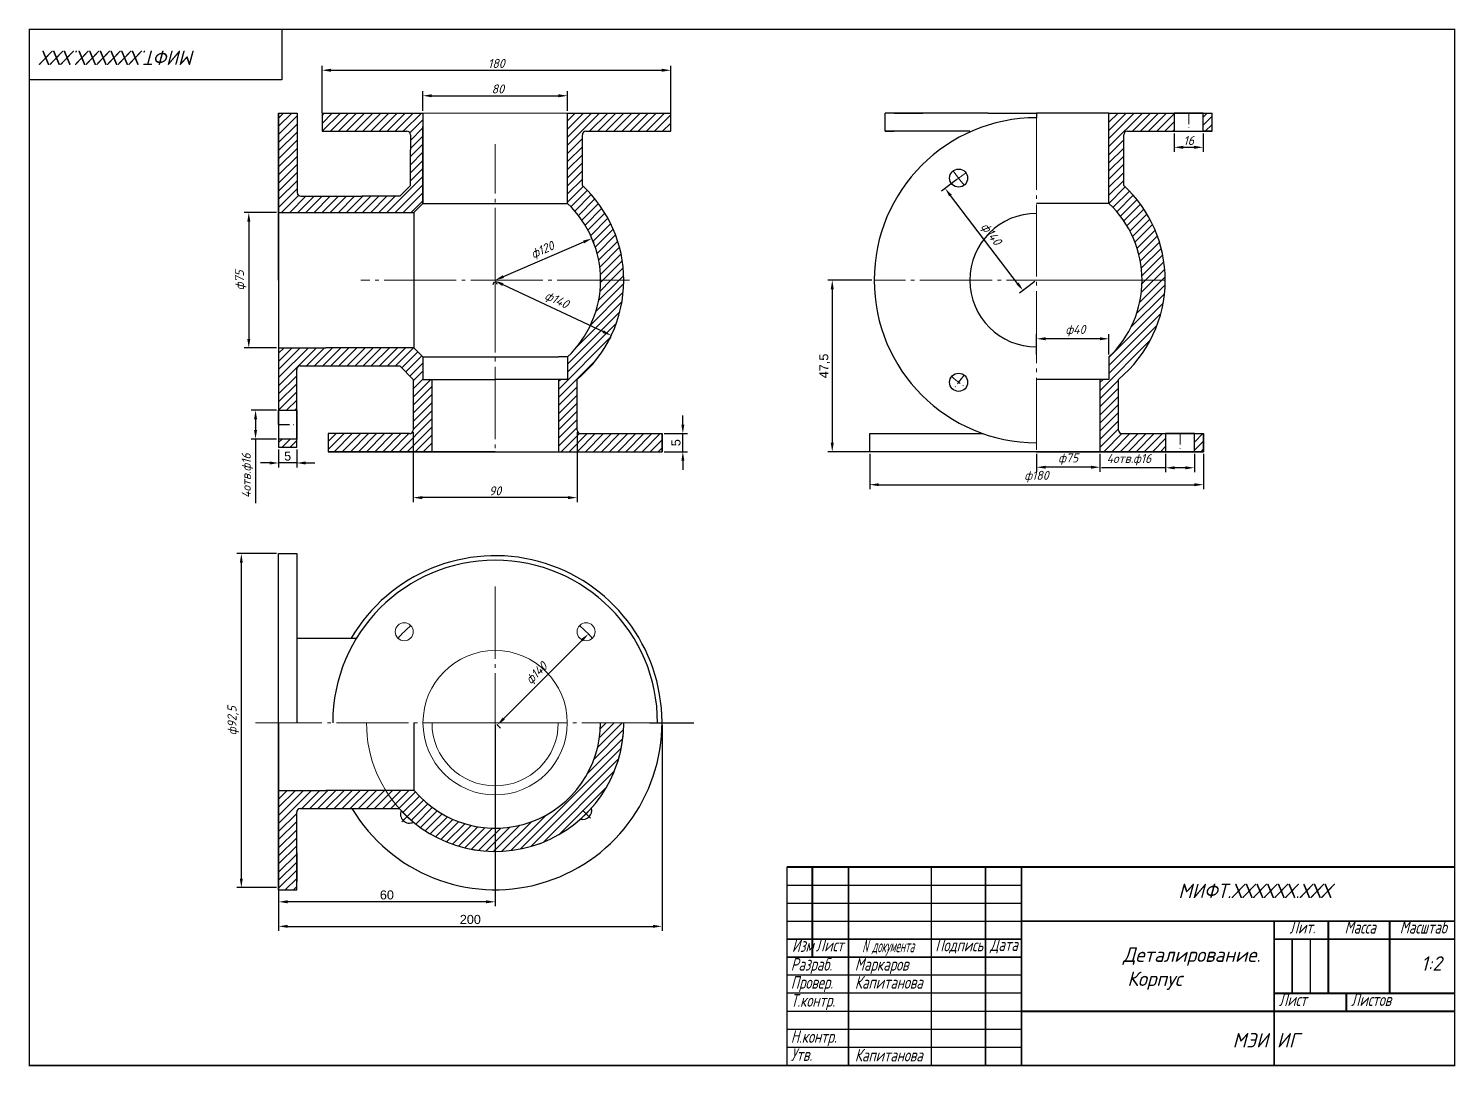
# Model space of a CAD drawing. Header units: millimetres. Extents: x 0 to 5546, y 0 to 4029.
# Drawn here: x 2860.5 to 3255.9, y 3682.2 to 3969.7 of the extents above; entities that cross this region are included whole.
import ezdxf
from ezdxf.enums import TextEntityAlignment as Align

# ---------------------------------------------------------------- set-up
doc = ezdxf.new("R2010")
doc.units = ezdxf.units.MM
doc.linetypes.add('482 Границы районов', pattern=[5, 3, -1, 0, -1])
doc.linetypes.add('DASHDOT_axis', pattern=[24, 20, -1.5, 1, -1.5])
doc.layers.add('FORMAT', color=7, linetype='Continuous')
doc.layers.add('штриховка', color=7, linetype='Continuous')
doc.styles.add('GOST-2.304_Type-B_italic', font='GOST Common Italic.ttf')
doc.styles.add('simplex', font='simplex.shx', dxfattribs={"width": 0.7, "oblique": 15})
doc.styles.get("Standard").update_dxf_attribs({"font": 'arial.ttf'})
doc.dimstyles.new('ISO-25', dxfattribs={"dimtxt": 2.5, "dimasz": 2.5, "dimexe": 1.25, "dimexo": 0.625, "dimtad": 1, "dimtxsty": 'Standard', "dimcen": 2.5, "dimadec": 0, "dimazin": 0, "dimtfac": 1, "dimtmove": 0, "dimatfit": 3, "dimfxl": 1, "dimarcsym": 0})
pattern_1 = [(45, (1936.5493, 1941.3228), (-1.122532, 1.122532), [])]

# ---------------------------------------------------------------- blocks, each defined once
blk = doc.blocks.new('*D3')
at = {"color": 0, "linetype": 'ByBlock', "lineweight": -2, "transparency": 16777216}
for p, q in [((2929.78, 3853.1), (2929.78, 3848.1)), ((2934.78, 3853.1), (2934.78, 3848.1)), ((2927.28, 3849.35), (2924.78, 3849.35)), ((2934.78, 3849.35), (2929.78, 3849.35)), ((2937.28, 3849.35), (2939.78, 3849.35))]:
    blk.add_line(p, q, dxfattribs=at)
at = {"color": 0, "linetype": 'ByBlock', "lineweight": 30, "transparency": 16777216}
for points in [[(2927.28, 3849.77), (2927.28, 3848.93), (2929.78, 3849.35)], [(2937.28, 3849.77), (2937.28, 3848.93), (2934.78, 3849.35)]]:
    blk.add_solid(points, dxfattribs=at)
at = {"layer": 'Defpoints', "color": 0, "linetype": 'ByBlock', "lineweight": 30}
for p in [(2929.78, 3853.72), (2934.78, 3853.72), (2929.78, 3849.35)]:
    blk.add_point(p, dxfattribs=at)
at = {"color": 0, "linetype": 'ByBlock', "lineweight": 0, "transparency": 16777216, "insert": (2932.28, 3851.24), "char_height": 2.5, "attachment_point": 5}
blk.add_mtext('5', dxfattribs=at)
blk = doc.blocks.new('*D4')
at = {"color": 0, "linetype": 'ByBlock', "lineweight": -2, "transparency": 16777216}
for p, q in [((2929.16, 3863.97), (2922.14, 3863.97)), ((2923.39, 3861.47), (2923.39, 3858.47)), ((2929.16, 3855.97), (2922.14, 3855.97)), ((2923.39, 3855.97), (2923.39, 3838.19))]:
    blk.add_line(p, q, dxfattribs=at)
at = {"color": 0, "linetype": 'ByBlock', "lineweight": 30, "transparency": 16777216}
for points in [[(2922.97, 3861.47), (2923.8, 3861.47), (2923.39, 3863.97)], [(2922.97, 3858.47), (2923.8, 3858.47), (2923.39, 3855.97)]]:
    blk.add_solid(points, dxfattribs=at)
at = {"layer": 'Defpoints', "color": 0, "linetype": 'ByBlock', "lineweight": 30}
for p in [(2929.78, 3863.97), (2923.39, 3855.97), (2929.78, 3855.97)]:
    blk.add_point(p, dxfattribs=at)
at = {"color": 0, "linetype": 'ByBlock', "lineweight": 0, "transparency": 16777216, "insert": (2921.14, 3845.83), "char_height": 2.5, "width": 13.3791, "attachment_point": 5, "rotation": 90, "style": 'GOST-2.304_Type-B_italic'}
blk.add_mtext('4отв.ф16  ', dxfattribs=at)
blk = doc.blocks.new('*D5')
at = {"color": 0, "linetype": 'ByBlock', "lineweight": -2, "transparency": 16777216}
for p, q in [((2929.16, 3918.72), (2920.26, 3918.72)), ((2921.51, 3916.22), (2921.51, 3883.72)), ((2929.16, 3881.22), (2920.26, 3881.22))]:
    blk.add_line(p, q, dxfattribs=at)
at = {"color": 0, "linetype": 'ByBlock', "lineweight": 30, "transparency": 16777216}
for points in [[(2921.09, 3916.22), (2921.93, 3916.22), (2921.51, 3918.72)], [(2921.09, 3883.72), (2921.93, 3883.72), (2921.51, 3881.22)]]:
    blk.add_solid(points, dxfattribs=at)
at = {"layer": 'Defpoints', "color": 0, "linetype": 'ByBlock', "lineweight": 30}
for p in [(2929.78, 3918.72), (2921.51, 3881.22), (2929.78, 3881.22)]:
    blk.add_point(p, dxfattribs=at)
at = {"color": 0, "linetype": 'ByBlock', "lineweight": 0, "transparency": 16777216, "insert": (2919.26, 3899.97), "char_height": 2.5, "attachment_point": 5, "rotation": 90, "style": 'GOST-2.304_Type-B_italic'}
blk.add_mtext('ф75', dxfattribs=at)
blk = doc.blocks.new('*D6')
at = {"color": 0, "linetype": 'ByBlock', "lineweight": -2, "transparency": 16777216}
for p, q in [((3041.8, 3859.97), (3041.8, 3862.47)), ((3036.66, 3857.47), (3043.05, 3857.47)), ((3041.8, 3852.47), (3041.8, 3857.47)), ((3036.66, 3852.47), (3043.05, 3852.47)), ((3041.8, 3849.97), (3041.8, 3847.47))]:
    blk.add_line(p, q, dxfattribs=at)
at = {"color": 0, "linetype": 'ByBlock', "lineweight": 30, "transparency": 16777216}
for points in [[(3041.39, 3859.97), (3042.22, 3859.97), (3041.8, 3857.47)], [(3041.39, 3849.97), (3042.22, 3849.97), (3041.8, 3852.47)]]:
    blk.add_solid(points, dxfattribs=at)
at = {"layer": 'Defpoints', "color": 0, "linetype": 'ByBlock', "lineweight": 30}
for p in [(3036.03, 3857.47), (3041.8, 3857.47), (3036.03, 3852.47)]:
    blk.add_point(p, dxfattribs=at)
at = {"color": 0, "linetype": 'ByBlock', "lineweight": 0, "transparency": 16777216, "insert": (3039.91, 3854.97), "char_height": 2.5, "attachment_point": 5, "rotation": 90}
blk.add_mtext('5', dxfattribs=at)
blk = doc.blocks.new('*D7')
at = {"color": 0, "linetype": 'ByBlock', "lineweight": -2, "transparency": 16777216}
for p, q in [((3093.58, 3851.85), (3093.58, 3842.09)), ((3186.08, 3851.85), (3186.08, 3842.09)), ((3096.08, 3843.34), (3183.58, 3843.34))]:
    blk.add_line(p, q, dxfattribs=at)
at = {"color": 0, "linetype": 'ByBlock', "lineweight": 30, "transparency": 16777216}
for points in [[(3096.08, 3843.75), (3096.08, 3842.92), (3093.58, 3843.34)], [(3183.58, 3843.75), (3183.58, 3842.92), (3186.08, 3843.34)]]:
    blk.add_solid(points, dxfattribs=at)
at = {"layer": 'Defpoints', "color": 0, "linetype": 'ByBlock', "lineweight": 30}
for p in [(3093.58, 3852.47), (3186.08, 3852.47), (3186.08, 3843.34)]:
    blk.add_point(p, dxfattribs=at)
at = {"color": 0, "linetype": 'ByBlock', "lineweight": 0, "transparency": 16777216, "insert": (3139.83, 3845.59), "char_height": 2.5, "attachment_point": 5, "style": 'GOST-2.304_Type-B_italic'}
blk.add_mtext('ф180', dxfattribs=at)
blk = doc.blocks.new('*D8')
at = {"color": 0, "linetype": 'ByBlock', "lineweight": -2, "transparency": 16777216}
for p, q in [((3139.83, 3851.85), (3139.83, 3846.92)), ((3157.39, 3851.85), (3157.39, 3846.92)), ((3154.89, 3848.17), (3142.33, 3848.17))]:
    blk.add_line(p, q, dxfattribs=at)
at = {"color": 0, "linetype": 'ByBlock', "lineweight": 30, "transparency": 16777216}
for points in [[(3142.33, 3848.59), (3142.33, 3847.76), (3139.83, 3848.17)], [(3154.89, 3848.59), (3154.89, 3847.76), (3157.39, 3848.17)]]:
    blk.add_solid(points, dxfattribs=at)
at = {"layer": 'Defpoints', "color": 0, "linetype": 'ByBlock', "lineweight": 30}
for p in [(3139.83, 3852.47), (3157.39, 3852.47), (3139.83, 3848.17)]:
    blk.add_point(p, dxfattribs=at)
at = {"color": 0, "linetype": 'ByBlock', "lineweight": 0, "transparency": 16777216, "insert": (3148.61, 3850.42), "char_height": 2.5, "attachment_point": 5, "style": 'GOST-2.304_Type-B_italic'}
blk.add_mtext('ф75', dxfattribs=at)
blk = doc.blocks.new('*D9')
at = {"color": 0, "linetype": 'ByBlock', "lineweight": -2, "transparency": 16777216}
for p, q in [((3175.58, 3851.85), (3175.58, 3846.77)), ((3183.58, 3851.85), (3183.58, 3846.77)), ((3175.58, 3848.02), (3157.8, 3848.02)), ((3181.08, 3848.02), (3178.08, 3848.02))]:
    blk.add_line(p, q, dxfattribs=at)
at = {"color": 0, "linetype": 'ByBlock', "lineweight": 30, "transparency": 16777216}
for points in [[(3178.08, 3848.43), (3178.08, 3847.6), (3175.58, 3848.02)], [(3181.08, 3848.43), (3181.08, 3847.6), (3183.58, 3848.02)]]:
    blk.add_solid(points, dxfattribs=at)
at = {"layer": 'Defpoints', "color": 0, "linetype": 'ByBlock', "lineweight": 30}
for p in [(3175.58, 3852.47), (3183.58, 3852.47), (3175.58, 3848.02)]:
    blk.add_point(p, dxfattribs=at)
at = {"color": 0, "linetype": 'ByBlock', "lineweight": 0, "transparency": 16777216, "insert": (3165.44, 3850.27), "char_height": 2.5, "attachment_point": 5, "style": 'GOST-2.304_Type-B_italic'}
blk.add_mtext('4отв.ф16   ', dxfattribs=at)
blk = doc.blocks.new('*D10')
at = {"color": 0, "linetype": 'ByBlock', "lineweight": -2, "transparency": 16777216}
for p, q in [((3094.21, 3899.97), (3081.96, 3899.97)), ((3083.21, 3897.47), (3083.21, 3854.97)), ((3094.21, 3852.47), (3081.96, 3852.47))]:
    blk.add_line(p, q, dxfattribs=at)
at = {"color": 0, "linetype": 'ByBlock', "lineweight": 30, "transparency": 16777216}
for points in [[(3082.79, 3897.47), (3083.63, 3897.47), (3083.21, 3899.97)], [(3082.79, 3854.97), (3083.63, 3854.97), (3083.21, 3852.47)]]:
    blk.add_solid(points, dxfattribs=at)
at = {"layer": 'Defpoints', "color": 0, "linetype": 'ByBlock', "lineweight": 30}
for p in [(3094.83, 3899.97), (3083.21, 3852.47), (3094.83, 3852.47)]:
    blk.add_point(p, dxfattribs=at)
at = {"color": 0, "linetype": 'ByBlock', "lineweight": 0, "transparency": 16777216, "insert": (3081.09, 3876.22), "char_height": 2.5, "attachment_point": 5, "rotation": 90}
blk.add_mtext('47,5', dxfattribs=at)
blk = doc.blocks.new('*D11')
at = {"color": 0, "linetype": 'ByBlock', "lineweight": -2, "transparency": 16777216}
for p, q in [((2929.16, 3824.24), (2918.19, 3824.24)), ((2919.44, 3821.74), (2919.44, 3734.24)), ((2929.16, 3731.74), (2918.19, 3731.74))]:
    blk.add_line(p, q, dxfattribs=at)
at = {"color": 0, "linetype": 'ByBlock', "lineweight": 30, "transparency": 16777216}
for points in [[(2919.02, 3821.74), (2919.85, 3821.74), (2919.44, 3824.24)], [(2919.02, 3734.24), (2919.85, 3734.24), (2919.44, 3731.74)]]:
    blk.add_solid(points, dxfattribs=at)
at = {"layer": 'Defpoints', "color": 0, "linetype": 'ByBlock', "lineweight": 30}
for p in [(2929.78, 3824.24), (2919.44, 3731.74), (2929.78, 3731.74)]:
    blk.add_point(p, dxfattribs=at)
at = {"color": 0, "linetype": 'ByBlock', "lineweight": 0, "transparency": 16777216, "insert": (2917.19, 3777.99), "char_height": 2.5, "attachment_point": 5, "rotation": 90, "style": 'GOST-2.304_Type-B_italic'}
blk.add_mtext('ф92,5', dxfattribs=at)
blk = doc.blocks.new('*D12')
at = {"color": 0, "linetype": 'ByBlock', "lineweight": -2, "transparency": 16777216}
for p, q in [((2929.78, 3776.78), (2929.78, 3719.77)), ((3036.03, 3776.78), (3036.03, 3719.77)), ((2932.28, 3721.02), (3033.53, 3721.02))]:
    blk.add_line(p, q, dxfattribs=at)
at = {"color": 0, "linetype": 'ByBlock', "lineweight": 30, "transparency": 16777216}
for points in [[(2932.28, 3721.44), (2932.28, 3720.61), (2929.78, 3721.02)], [(3033.53, 3721.44), (3033.53, 3720.61), (3036.03, 3721.02)]]:
    blk.add_solid(points, dxfattribs=at)
at = {"layer": 'Defpoints', "color": 0, "linetype": 'ByBlock', "lineweight": 30}
for p in [(2929.78, 3777.41), (3036.03, 3777.41), (3036.03, 3721.02)]:
    blk.add_point(p, dxfattribs=at)
at = {"color": 0, "linetype": 'ByBlock', "lineweight": 0, "transparency": 16777216, "insert": (2982.91, 3722.92), "char_height": 2.5, "attachment_point": 5}
blk.add_mtext('200', dxfattribs=at)
blk = doc.blocks.new('*D13')
at = {"color": 0, "linetype": 'ByBlock', "lineweight": -2, "transparency": 16777216}
for p, q in [((2929.78, 3776.78), (2929.78, 3726.56)), ((2989.78, 3776.78), (2989.78, 3726.56)), ((2987.28, 3727.81), (2932.28, 3727.81))]:
    blk.add_line(p, q, dxfattribs=at)
at = {"color": 0, "linetype": 'ByBlock', "lineweight": 30, "transparency": 16777216}
for points in [[(2932.28, 3728.23), (2932.28, 3727.39), (2929.78, 3727.81)], [(2987.28, 3728.23), (2987.28, 3727.39), (2989.78, 3727.81)]]:
    blk.add_solid(points, dxfattribs=at)
at = {"layer": 'Defpoints', "color": 0, "linetype": 'ByBlock', "lineweight": 30}
for p in [(2929.78, 3777.41), (2989.78, 3777.41), (2929.78, 3727.81)]:
    blk.add_point(p, dxfattribs=at)
at = {"color": 0, "linetype": 'ByBlock', "lineweight": 0, "transparency": 16777216, "insert": (2959.78, 3729.71), "char_height": 2.5, "attachment_point": 5}
blk.add_mtext('60', dxfattribs=at)
blk = doc.blocks.new('*D20')
at = {"color": 0, "linetype": 'ByBlock', "lineweight": -2, "transparency": 16777216}
for p, q in [((2969.73, 3946.85), (2969.73, 3952.3)), ((2972.23, 3951.05), (3007.34, 3951.05)), ((3009.84, 3946.85), (3009.84, 3952.3))]:
    blk.add_line(p, q, dxfattribs=at)
at = {"color": 0, "linetype": 'ByBlock', "lineweight": 30, "transparency": 16777216}
for points in [[(2972.23, 3951.47), (2972.23, 3950.64), (2969.73, 3951.05)], [(3007.34, 3951.47), (3007.34, 3950.64), (3009.84, 3951.05)]]:
    blk.add_solid(points, dxfattribs=at)
at = {"layer": 'Defpoints', "color": 0, "linetype": 'ByBlock', "lineweight": 30}
for p in [(3009.84, 3951.05), (2969.73, 3946.22), (3009.84, 3946.22)]:
    blk.add_point(p, dxfattribs=at)
at = {"color": 0, "linetype": 'ByBlock', "lineweight": 0, "transparency": 16777216, "insert": (2989.78, 3952.93), "char_height": 2.5, "width": 7.3163, "attachment_point": 5, "style": 'GOST-2.304_Type-B_italic'}
blk.add_mtext(' 80', dxfattribs=at)
blk = doc.blocks.new('*D21')
at = {"color": 0, "linetype": 'ByBlock', "lineweight": -2, "transparency": 16777216}
for p, q in [((2941.8, 3946.3), (2941.8, 3959.37)), ((3038.45, 3946.3), (3038.45, 3959.37)), ((2944.3, 3958.12), (3035.95, 3958.12))]:
    blk.add_line(p, q, dxfattribs=at)
at = {"color": 0, "linetype": 'ByBlock', "lineweight": 30, "transparency": 16777216}
for points in [[(2944.3, 3958.54), (2944.3, 3957.7), (2941.8, 3958.12)], [(3035.95, 3958.54), (3035.95, 3957.7), (3038.45, 3958.12)]]:
    blk.add_solid(points, dxfattribs=at)
at = {"layer": 'Defpoints', "color": 0, "linetype": 'ByBlock', "lineweight": 30}
for p in [(3038.45, 3958.12), (2941.8, 3945.67), (3038.45, 3945.67)]:
    blk.add_point(p, dxfattribs=at)
at = {"color": 0, "linetype": 'ByBlock', "lineweight": 0, "transparency": 16777216, "insert": (2990.12, 3960), "char_height": 2.5, "attachment_point": 5, "style": 'GOST-2.304_Type-B_italic'}
blk.add_mtext('180', dxfattribs=at)
blk = doc.blocks.new('*D22')
at = {"color": 0, "linetype": 'ByBlock', "lineweight": -2, "transparency": 16777216}
for p, q in [((2992.08, 3900.96), (3014.32, 3910.56)), ((3016.86, 3910.97), (3017.11, 3910.4)), ((2990.03, 3899.4), (2990.28, 3898.83))]:
    blk.add_line(p, q, dxfattribs=at)
at = {"color": 0, "linetype": 'ByBlock', "lineweight": 30, "transparency": 16777216}
for points in [[(3014.15, 3910.94), (3014.48, 3910.17), (3016.62, 3911.55)], [(2991.91, 3901.35), (2992.24, 3900.58), (2989.78, 3899.97)]]:
    blk.add_solid(points, dxfattribs=at)
at = {"layer": 'Defpoints', "color": 0, "linetype": 'ByBlock', "lineweight": 30}
for p in [(3016.62, 3911.55), (3016.62, 3911.55), (2989.78, 3899.97)]:
    blk.add_point(p, dxfattribs=at)
at = {"color": 0, "linetype": 'ByBlock', "lineweight": 0, "transparency": 16777216, "insert": (3002.31, 3907.83), "char_height": 2.5, "attachment_point": 5, "rotation": 23.3281, "style": 'GOST-2.304_Type-B_italic'}
blk.add_mtext(' ф120', dxfattribs=at)
blk = doc.blocks.new('*D23')
at = {"color": 0, "linetype": 'ByBlock', "lineweight": -2, "transparency": 16777216}
for p, q in [((2989.44, 3899.41), (2989.11, 3898.7)), ((2991.9, 3898.77), (3019.71, 3885.72)), ((3021.78, 3884.23), (3021.44, 3883.52))]:
    blk.add_line(p, q, dxfattribs=at)
at = {"color": 0, "linetype": 'ByBlock', "lineweight": 30, "transparency": 16777216}
for points in [[(2992.08, 3899.15), (2991.73, 3898.39), (2989.64, 3899.83)], [(3019.89, 3886.09), (3019.54, 3885.34), (3021.98, 3884.65)]]:
    blk.add_solid(points, dxfattribs=at)
at = {"layer": 'Defpoints', "color": 0, "linetype": 'ByBlock', "lineweight": 30}
for p in [(2989.71, 3899.97), (3021.98, 3884.65), (3022.04, 3884.79)]:
    blk.add_point(p, dxfattribs=at)
at = {"color": 0, "linetype": 'ByBlock', "lineweight": 0, "transparency": 16777216, "insert": (3006.76, 3894.28), "char_height": 2.5, "attachment_point": 5, "rotation": 334.8524, "style": 'GOST-2.304_Type-B_italic'}
blk.add_mtext('ф140', dxfattribs=at)
blk = doc.blocks.new('*D24')
at = {"color": 0, "linetype": 'ByBlock', "lineweight": -2, "transparency": 16777216}
for p, q in [((2967.06, 3857.85), (2967.06, 3838.51)), ((3012.51, 3857.85), (3012.51, 3838.51)), ((3010.01, 3839.76), (2969.56, 3839.76))]:
    blk.add_line(p, q, dxfattribs=at)
at = {"color": 0, "linetype": 'ByBlock', "lineweight": 30, "transparency": 16777216}
for points in [[(2969.56, 3840.17), (2969.56, 3839.34), (2967.06, 3839.76)], [(3010.01, 3840.17), (3010.01, 3839.34), (3012.51, 3839.76)]]:
    blk.add_solid(points, dxfattribs=at)
at = {"layer": 'Defpoints', "color": 0, "linetype": 'ByBlock', "lineweight": 30}
for p in [(2967.06, 3858.47), (3012.51, 3858.47), (2967.06, 3839.76)]:
    blk.add_point(p, dxfattribs=at)
at = {"color": 0, "linetype": 'ByBlock', "lineweight": 0, "transparency": 16777216, "insert": (2989.78, 3841.63), "char_height": 2.5, "width": 3.4744, "attachment_point": 5, "style": 'GOST-2.304_Type-B_italic'}
blk.add_mtext('90', dxfattribs=at)
blk = doc.blocks.new('*D25')
at = {"color": 0, "linetype": 'ByBlock', "lineweight": -2, "transparency": 16777216}
for p, q in [((3117.73, 3927.88), (3113.48, 3924.63)), ((3134.56, 3899.09), (3115.99, 3923.4)), ((3139.33, 3899.6), (3135.08, 3896.35))]:
    blk.add_line(p, q, dxfattribs=at)
at = {"color": 0, "linetype": 'ByBlock', "lineweight": 30, "transparency": 16777216}
for points in [[(3116.32, 3923.66), (3115.66, 3923.15), (3114.48, 3925.39)], [(3134.89, 3899.35), (3134.23, 3898.84), (3136.08, 3897.11)]]:
    blk.add_solid(points, dxfattribs=at)
at = {"layer": 'Defpoints', "color": 0, "linetype": 'ByBlock', "lineweight": 30}
for p in [(3118.23, 3928.26), (3114.48, 3925.39), (3139.83, 3899.97)]:
    blk.add_point(p, dxfattribs=at)
at = {"color": 0, "linetype": 'ByBlock', "lineweight": 0, "transparency": 16777216, "insert": (3127.06, 3912.62), "char_height": 2.5, "attachment_point": 5, "rotation": 307.3694, "style": 'GOST-2.304_Type-B_italic'}
blk.add_mtext('ф140', dxfattribs=at)
blk = doc.blocks.new('*D26')
at = {"color": 0, "linetype": 'ByBlock', "lineweight": -2, "transparency": 16777216}
for p, q in [((3139.83, 3879.35), (3139.83, 3885)), ((3157.39, 3883.75), (3142.33, 3883.75)), ((3159.89, 3879.35), (3159.89, 3885))]:
    blk.add_line(p, q, dxfattribs=at)
at = {"color": 0, "linetype": 'ByBlock', "lineweight": 30, "transparency": 16777216}
for points in [[(3142.33, 3884.17), (3142.33, 3883.33), (3139.83, 3883.75)], [(3157.39, 3884.17), (3157.39, 3883.33), (3159.89, 3883.75)]]:
    blk.add_solid(points, dxfattribs=at)
at = {"layer": 'Defpoints', "color": 0, "linetype": 'ByBlock', "lineweight": 30}
for p in [(3139.83, 3883.75), (3139.83, 3878.72), (3159.89, 3878.72)]:
    blk.add_point(p, dxfattribs=at)
at = {"color": 0, "linetype": 'ByBlock', "lineweight": 0, "transparency": 16777216, "insert": (3149.86, 3886), "char_height": 2.5, "attachment_point": 5, "style": 'GOST-2.304_Type-B_italic'}
blk.add_mtext(' ф40', dxfattribs=at)
blk = doc.blocks.new('*D27')
at = {"color": 0, "linetype": 'ByBlock', "lineweight": -2, "transparency": 16777216}
for p, q in [((3178, 3940.6), (3178, 3935.53)), ((3186, 3940.6), (3186, 3935.53)), ((3180.5, 3936.78), (3183.5, 3936.78))]:
    blk.add_line(p, q, dxfattribs=at)
at = {"color": 0, "linetype": 'ByBlock', "lineweight": 30, "transparency": 16777216}
for points in [[(3180.5, 3937.2), (3180.5, 3936.36), (3178, 3936.78)], [(3183.5, 3937.2), (3183.5, 3936.36), (3186, 3936.78)]]:
    blk.add_solid(points, dxfattribs=at)
at = {"layer": 'Defpoints', "color": 0, "linetype": 'ByBlock', "lineweight": 30}
for p in [(3178, 3941.22), (3186, 3941.22), (3186, 3936.78)]:
    blk.add_point(p, dxfattribs=at)
at = {"color": 0, "linetype": 'ByBlock', "lineweight": 0, "transparency": 16777216, "insert": (3182, 3938.66), "char_height": 2.5, "attachment_point": 5, "style": 'GOST-2.304_Type-B_italic'}
blk.add_mtext('16', dxfattribs=at)
blk = doc.blocks.new('*D28')
at = {"color": 0, "linetype": 'ByBlock', "lineweight": -2, "transparency": 16777216}
for p, q in [((3015.43, 3802.17), (3016.49, 3801.12)), ((3013.84, 3800.23), (2992.16, 3778.56)), ((2990.23, 3776.96), (2991.28, 3775.91))]:
    blk.add_line(p, q, dxfattribs=at)
at = {"color": 0, "linetype": 'ByBlock', "lineweight": 30, "transparency": 16777216}
for points in [[(3013.54, 3800.53), (3014.13, 3799.94), (3015.61, 3802)], [(2991.87, 3778.86), (2992.46, 3778.27), (2990.4, 3776.79)]]:
    blk.add_solid(points, dxfattribs=at)
at = {"layer": 'Defpoints', "color": 0, "linetype": 'ByBlock', "lineweight": 30}
for p in [(3014.99, 3802.62), (2989.78, 3777.41), (2990.4, 3776.79)]:
    blk.add_point(p, dxfattribs=at)
at = {"color": 0, "linetype": 'ByBlock', "lineweight": 0, "transparency": 16777216, "insert": (3001.41, 3790.99), "char_height": 2.5, "attachment_point": 5, "rotation": 45, "style": 'GOST-2.304_Type-B_italic'}
blk.add_mtext('ф140', dxfattribs=at)

msp = doc.modelspace()

# ---------------------------------------------------------------- hatches: boundary and pattern name
at = {"layer": 'штриховка', "linetype": '482 Границы районов'}
h = msp.add_hatch(dxfattribs=at)
h.set_pattern_fill('ANSI31', color=256, scale=0.5)
h.set_pattern_definition(pattern_1)
h.paths.add_polyline_path([(3013.948, 3926.188), (3013.948, 3940.225, -0.4142136), (3014.948, 3941.225), (3038.448, 3941.225), (3038.448, 3946.225), (3009.84, 3946.225), (3009.84, 3921.225, -0.2064359), (3019.004, 3899.975), (3025.436, 3899.975, 0.2094985)])
h.paths.add_polyline_path([(3163.995, 3926.188), (3163.995, 3940.225, -0.4142136), (3164.995, 3941.225), (3177.995, 3941.225), (3177.995, 3946.225), (3159.887, 3946.225), (3159.887, 3921.225, -0.2064359), (3169.051, 3899.975), (3175.482, 3899.975, 0.2094985)])
h.paths.add_polyline_path([(3188.495, 3946.225), (3185.995, 3946.225), (3185.995, 3941.225), (3188.495, 3941.225)])
h.paths.add_polyline_path([(3175.482, 3899.975), (3169.051, 3899.975, -0.2064359), (3159.887, 3878.725), (3159.887, 3872.504), (3157.387, 3872.504), (3157.387, 3857.475), (3157.387, 3852.475), (3175.581, 3852.475), (3175.581, 3857.475), (3163.555, 3857.475, -0.4142136), (3162.555, 3858.475), (3162.555, 3872.504, 0.2235369)])
h.paths.add_polyline_path([(3186.081, 3857.475), (3183.581, 3857.475), (3183.581, 3852.475), (3186.081, 3852.475)])
h.paths.add_polyline_path([(2934.911, 3946.225), (2929.784, 3946.225), (2929.784, 3918.725), (2961.784, 3918.725), (2963.339, 3918.725), (2967.229, 3918.725), (2969.729, 3921.225), (2969.729, 3942.585), (2969.729, 3946.225), (2941.8, 3946.225), (2941.8, 3941.225), (2965.302, 3941.225, -0.4142136), (2966.302, 3940.225), (2966.302, 3936.114), (2966.302, 3926.188), (2963.339, 3923.225), (2952.911, 3923.225), (2935.911, 3923.225, -0.4142136), (2934.911, 3924.225)])
h.paths.add_polyline_path([(2969.729, 3878.725), (2967.229, 3881.225), (2942.836, 3881.225), (2929.784, 3881.225), (2929.784, 3863.975), (2934.784, 3863.975), (2934.784, 3868.254), (2934.784, 3875.225, -0.4142136), (2935.784, 3876.225), (2963.339, 3876.225), (2967.06, 3872.504), (2967.06, 3858.475, -0.4142136), (2966.06, 3857.475), (2943.534, 3857.475), (2943.534, 3852.475), (2972.229, 3852.475), (2972.229, 3857.475), (2972.229, 3872.504), (2969.729, 3872.504)])
h.paths.add_polyline_path([(2934.784, 3855.975), (2929.784, 3855.975), (2929.784, 3854.313), (2929.784, 3853.725), (2934.784, 3853.725)], flags=17)
h = msp.add_hatch(dxfattribs=at)
h.set_pattern_fill('ANSI31', color=256, scale=0.5)
h.set_pattern_definition(pattern_1)
h.paths.add_polyline_path([(3036.034, 3857.475), (3013.508, 3857.475, -0.4142136), (3012.508, 3858.475), (3012.508, 3872.504, 0.2235369), (3025.436, 3899.975), (3019.004, 3899.975, -0.2064359), (3009.84, 3878.725), (3009.84, 3872.504), (3007.34, 3872.504), (3007.34, 3857.475), (3007.34, 3852.475), (3036.034, 3852.475)])
h = msp.add_hatch(dxfattribs=at)
h.set_pattern_fill('ANSI31', color=256, scale=0.5)
h.set_pattern_definition(pattern_1)
h.paths.add_polyline_path([(2989.784, 3748.187), (2989.784, 3741.757, 0.4142136), (3025.434, 3777.407), (3019.004, 3777.407, -0.4142136)])
at = {"layer": 'штриховка', "linetype": 'ByBlock'}
h = msp.add_hatch(dxfattribs=at)
h.set_pattern_fill('ANSI31', color=256, scale=0.5)
h.set_pattern_definition(pattern_1)
h.paths.add_polyline_path([(2967.373, 3758.657), (2967.229, 3758.657), (2942.836, 3758.657), (2929.784, 3758.657), (2929.784, 3731.745), (2929.784, 3731.157), (2934.784, 3731.157), (2934.784, 3745.686), (2934.784, 3752.657, -0.4142136), (2935.784, 3753.657), (2963.197, 3753.657, 0.2135857), (2989.784, 3741.757), (2989.784, 3748.187, -0.2220724)])

# ---------------------------------------------------------------- linework, layer by layer
at = {"linetype": 'ByBlock', "lineweight": 30}
for p, q in [((2860.671, 3969.466), (2930.671, 3969.466)), ((2930.671, 3969.466), (2930.671, 3955.466)), ((2930.671, 3955.466), (2860.671, 3955.466)), ((2934.911, 3946.225), (2934.911, 3924.225)), ((2941.8, 3946.225), (2969.729, 3946.225)), ((2941.8, 3946.225), (2941.8, 3941.225)), ((2969.729, 3946.225), (2969.729, 3926.669)), ((3009.84, 3921.225), (3009.84, 3946.225)), ((3009.84, 3946.225), (3038.448, 3946.225)), ((3038.448, 3941.225), (3038.448, 3946.225)), ((3097.85, 3941.225), (3097.85, 3946.225)), ((3126.459, 3946.225), (3097.85, 3946.225)), ((3126.459, 3946.225), (3139.831, 3946.225)), ((3139.831, 3946.225), (3139.831, 3944.975)), ((3159.887, 3921.225), (3159.887, 3946.225)), ((3159.887, 3946.225), (3188.495, 3946.225)), ((3188.495, 3941.225), (3188.495, 3946.225)), ((2941.8, 3941.225), (2965.302, 3941.225)), ((2966.302, 3940.225), (2966.302, 3936.114)), ((2969.729, 3921.225), (2969.729, 3942.585)), ((3013.948, 3926.188), (3013.948, 3940.225)), ((3014.948, 3941.225), (3038.448, 3941.225)), ((3121.35, 3941.225), (3097.85, 3941.225)), ((3121.35, 3941.225), (3121.35, 3941.005)), ((3163.995, 3926.188), (3163.995, 3940.225)), ((3164.995, 3941.225), (3188.495, 3941.225)), ((2966.302, 3926.188), (2966.302, 3936.114)), ((2935.911, 3923.225), (2952.911, 3923.225)), ((2963.339, 3923.225), (2952.911, 3923.225)), ((2963.339, 3923.225), (2966.302, 3926.188)), ((2969.729, 3926.669), (2969.729, 3921.225)), ((2967.229, 3918.725), (2969.729, 3921.225)), ((2969.729, 3921.225), (3009.84, 3921.225)), ((3159.887, 3921.225), (3139.831, 3921.225)), ((2929.784, 3918.725), (2961.784, 3918.725)), ((2961.784, 3918.725), (2963.339, 3918.725)), ((2963.339, 3918.725), (2967.229, 3918.725)), ((2967.229, 3918.725), (2967.229, 3881.225)), ((2967.229, 3881.225), (2942.836, 3881.225)), ((2967.229, 3881.225), (2969.729, 3878.725)), ((2935.784, 3876.225), (2963.339, 3876.225)), ((2963.339, 3876.225), (2967.06, 3872.504)), ((2969.729, 3878.725), (2969.729, 3872.504)), ((2969.729, 3878.725), (2989.784, 3878.725)), ((2989.784, 3878.725), (3007.34, 3878.725)), ((3009.84, 3878.725), (3007.34, 3878.725)), ((3009.84, 3878.725), (3009.84, 3872.504)), ((3159.887, 3878.725), (3159.887, 3872.504)), ((2934.784, 3868.254), (2934.784, 3875.225)), ((2967.06, 3872.504), (2967.06, 3858.475)), ((2969.729, 3872.504), (2972.229, 3872.504)), ((2972.229, 3872.504), (2972.229, 3857.475)), ((2972.229, 3872.504), (2989.784, 3872.504)), ((3007.34, 3872.504), (2989.784, 3872.504)), ((3009.84, 3872.504), (3007.34, 3872.504)), ((3007.34, 3872.504), (3007.34, 3857.475)), ((3012.508, 3858.475), (3012.508, 3872.504)), ((3159.887, 3872.504), (3157.387, 3872.504)), ((3157.387, 3872.504), (3157.387, 3857.475)), ((3162.555, 3858.475), (3162.555, 3872.504)), ((2972.229, 3857.475), (2972.229, 3852.475)), ((3007.284, 3856.975), (3007.34, 3856.975)), ((3007.34, 3857.475), (3007.34, 3852.475)), ((3007.34, 3857.475), (3007.34, 3852.475)), ((3093.581, 3852.475), (3093.581, 3857.475)), ((3093.581, 3857.475), (3116.382, 3857.475)), ((3116.382, 3857.475), (3125.041, 3857.475)), ((3157.331, 3856.975), (3157.387, 3856.975)), ((3157.387, 3857.475), (3157.387, 3852.475)), ((3157.387, 3857.475), (3157.387, 3852.475)), ((3179.581, 3857.475), (3175.581, 3857.475)), ((3175.581, 3857.475), (3175.581, 3852.475)), ((3183.581, 3857.475), (3179.581, 3857.475)), ((3183.581, 3852.475), (3183.581, 3857.475)), ((2989.784, 3852.475), (3007.284, 3852.475)), ((3186.081, 3852.475), (3093.581, 3852.475)), ((3139.831, 3852.475), (3186.081, 3852.475)), ((3186.081, 3852.475), (3183.581, 3852.475)), ((2929.784, 3731.745), (2929.784, 3824.245)), ((2929.784, 3824.245), (2934.784, 3824.245)), ((2934.784, 3824.245), (2934.784, 3777.407)), ((2934.784, 3800.826), (2951.358, 3800.826)), ((2967.373, 3758.657), (2967.373, 3777.407)), ((2967.229, 3758.657), (2942.836, 3758.657)), ((2967.229, 3758.657), (2967.373, 3758.657)), ((2935.784, 3753.657), (2963.197, 3753.657)), ((2934.784, 3745.686), (2934.784, 3752.657))]:
    msp.add_line(p, q, dxfattribs=at)
at = {"lineweight": 30}
for p, q in [((2929.784, 3899.975), (2929.784, 3946.225)), ((2929.784, 3946.225), (2934.911, 3946.225)), ((2929.784, 3946.225), (2929.784, 3853.725)), ((2934.911, 3946.225), (2934.911, 3938.356)), ((2929.784, 3899.975), (2929.784, 3918.725)), ((2929.784, 3899.975), (2929.784, 3918.725)), ((2929.784, 3918.725), (2943.685, 3918.725)), ((2929.784, 3918.725), (2929.784, 3881.225)), ((2929.784, 3899.975), (2929.784, 3881.225)), ((2929.784, 3899.975), (2929.784, 3859.975)), ((2929.784, 3881.225), (2942.836, 3881.225)), ((2934.784, 3853.725), (2934.784, 3868.254)), ((2929.784, 3859.975), (2929.784, 3863.975)), ((2929.784, 3863.975), (2934.784, 3863.975)), ((2934.784, 3863.975), (2934.784, 3855.975)), ((2929.784, 3862.313), (2929.784, 3854.313)), ((2934.784, 3858.313), (2934.784, 3862.313)), ((2934.784, 3860.99), (2934.784, 3860.99)), ((2934.784, 3860.99), (2934.784, 3858.313)), ((2934.784, 3855.975), (2929.784, 3855.975)), ((2966.06, 3857.475), (2943.534, 3857.475)), ((2943.534, 3857.475), (2943.534, 3852.475)), ((3013.508, 3857.475), (3036.034, 3857.475)), ((3036.034, 3852.475), (3036.034, 3857.475)), ((3036.034, 3857.475), (3036.034, 3852.475)), ((3163.555, 3857.475), (3186.081, 3857.475)), ((3186.081, 3852.475), (3186.081, 3857.475)), ((3186.081, 3857.475), (3186.081, 3852.475)), ((2929.784, 3853.725), (2934.784, 3853.725)), ((2989.784, 3852.475), (2943.534, 3852.475)), ((2943.534, 3852.475), (3036.034, 3852.475)), ((2989.784, 3852.475), (3036.034, 3852.475)), ((2929.784, 3777.407), (2929.784, 3758.657)), ((2929.784, 3777.407), (2929.784, 3737.407)), ((2929.784, 3758.657), (2942.836, 3758.657)), ((2934.784, 3731.157), (2934.784, 3745.686)), ((2929.784, 3737.407), (2929.784, 3741.407)), ((2934.784, 3741.407), (2934.784, 3733.407)), ((2929.784, 3739.745), (2929.784, 3731.745)), ((2934.784, 3735.745), (2934.784, 3739.745)), ((2934.784, 3738.421), (2934.784, 3738.421)), ((2934.784, 3738.421), (2934.784, 3735.745)), ((2929.784, 3731.157), (2934.784, 3731.157))]:
    msp.add_line(p, q, dxfattribs=at)
at = {"linetype": 'ByBlock', "lineweight": 0}
msp.add_line((2969.729, 3946.225), (3009.84, 3946.225), dxfattribs=at)
at = {"linetype": 'DASHDOT_axis', "lineweight": 30}
for p, q in [((3100.35, 3946.225), (3108.35, 3946.225)), ((3185.995, 3946.225), (3177.995, 3946.225)), ((3177.995, 3946.225), (3177.995, 3941.225)), ((3185.995, 3941.225), (3185.995, 3946.225)), ((3097.85, 3941.225), (3097.85, 3941.225)), ((3097.85, 3941.225), (3100.35, 3941.225)), ((3188.495, 3941.225), (3185.995, 3941.225)), ((3188.495, 3941.225), (3188.495, 3941.225)), ((3032.515, 3777.407), (3044.837, 3777.407))]:
    msp.add_line(p, q, dxfattribs=at)
at = {"linetype": 'ByBlock', "lineweight": -2}
for p, q in [((3159.887, 3946.225), (3139.831, 3946.225)), ((3157.387, 3872.504), (3139.831, 3872.504))]:
    msp.add_line(p, q, dxfattribs=at)
at = {"linetype": 'DASHDOT_axis', "lineweight": 0}
for p, q in [((3139.831, 3944.975), (3139.831, 3852.475)), ((2989.784, 3899.975), (2989.784, 3937.626)), ((3027.014, 3899.975), (2952.554, 3899.975)), ((2989.784, 3899.975), (2989.784, 3852.475)), ((3175.482, 3899.975), (3094.831, 3899.975)), ((3139.831, 3899.975), (3175.482, 3899.975)), ((2989.784, 3815.114), (2989.784, 3739.699)), ((2989.784, 3777.407), (2923.326, 3777.407)), ((2989.784, 3777.407), (3032.515, 3777.407))]:
    msp.add_line(p, q, dxfattribs=at)
at = {"linetype": '482 Границы районов', "lineweight": 0}
for p, q in [((3181.995, 3946.225), (3181.995, 3941.225)), ((3118.23, 3928.259), (3116.713, 3930.246)), ((3118.23, 3928.259), (3119.747, 3926.272)), ((3119.747, 3873.678), (3116.713, 3869.704)), ((3118.23, 3871.691), (3119.747, 3873.678)), ((3179.581, 3857.475), (3179.581, 3852.475))]:
    msp.add_line(p, q, dxfattribs=at)
at = {"linetype": '482 Границы районов', "lineweight": 30}
for p, q in [((2929.784, 3859.975), (2934.784, 3859.975)), ((3014.053, 3753.138), (3016.457, 3750.734)), ((2966.035, 3752.111), (2963.631, 3749.707))]:
    msp.add_line(p, q, dxfattribs=at)
at = {"linetype": 'ByBlock', "lineweight": 30}
for centre in [(3118.23, 3928.259), (3118.23, 3871.691)]:
    msp.add_circle(centre, 2.5, dxfattribs=at)
at = {"linetype": 'ByBlock', "lineweight": 0}
for centre, radius in [((2964.576, 3802.615), 2.5), ((3014.993, 3802.615), 2.5), ((2989.784, 3777.407), 20)]:
    msp.add_circle(centre, radius, dxfattribs=at)
at = {"linetype": 'ByBlock', "lineweight": 30}
for centre, radius, start, end in [((3139.831, 3899.975), 45, 90, 270), ((2965.302, 3940.225), 1, 0, 90), ((3014.948, 3940.225), 1, 90, 180), ((3164.995, 3940.225), 1, 90, 180), ((2935.911, 3924.225), 1, 180, 270), ((2989.784, 3899.975), 35.651, 0, 47.32901), ((3139.831, 3899.975), 35.651, 0, 47.32901), ((2989.784, 3899.975), 29.22, 0, 46.65622), ((3139.831, 3899.975), 29.22, 0, 46.65622), ((3139.831, 3899.975), 18.5, 90, 270), ((2989.784, 3899.975), 29.22, 313.34378, 0), ((2989.784, 3899.975), 35.651, 309.59773, 0), ((3139.831, 3899.975), 29.22, 313.34378, 0), ((3139.831, 3899.975), 35.651, 309.59773, 0), ((2935.784, 3875.225), 1, 90, 180), ((2966.06, 3858.475), 1, 270, 0), ((3013.508, 3858.475), 1, 180, 270), ((3163.555, 3858.475), 1, 180, 270), ((2989.784, 3777.407), 45, 0, 180), ((2989.784, 3777.407), 46.25, 210.89815, 149.57855), ((2989.784, 3777.407), 35.65, 221.77439, 0), ((2989.784, 3777.407), 29.22, 219.91749, 0), ((2935.784, 3752.657), 1, 90, 180), ((2966.035, 3752.111), 2.5, 157.31936, 296.29319), ((3014.053, 3753.138), 2.5, 255.3624, 14.63758)]:
    msp.add_arc(centre, radius, start, end, dxfattribs=at)
at = {"linetype": '482 Границы районов', "lineweight": 0}
for start, end in [(123.34377, 131.39499), (228.60501, 236.65623)]:
    msp.add_arc((3139.831, 3899.975), 35.589, start, end, dxfattribs=at)
at = {"linetype": 'ByBlock', "lineweight": 0}
for radius, start, end in [(35.65, 130.98124, 139.01876), (35.65, 40.98124, 49.01876), (35.65, 180, 0), (17.5, 180, 0)]:
    msp.add_arc((2989.784, 3777.407), radius, start, end, dxfattribs=at)
at = {"layer": 'FORMAT'}
for p, q in [((3070.671, 3682.466), (3070.671, 3737.466)), ((3077.671, 3712.466), (3077.671, 3737.466)), ((3087.671, 3737.466), (3087.671, 3682.466)), ((3110.671, 3682.466), (3110.671, 3737.466)), ((3125.671, 3737.466), (3125.671, 3682.466)), ((3135.671, 3682.466), (3135.671, 3737.466)), ((3070.671, 3732.466), (3135.671, 3732.466)), ((3070.671, 3727.466), (3135.671, 3727.466)), ((3070.671, 3722.466), (3135.671, 3722.466)), ((3205.671, 3722.466), (3205.671, 3682.466)), ((3220.671, 3722.466), (3220.671, 3702.466)), ((3237.671, 3702.466), (3237.671, 3722.466)), ((3210.671, 3717.466), (3210.671, 3702.466)), ((3210.671, 3702.466), (3210.671, 3717.466)), ((3215.671, 3717.466), (3215.671, 3702.466)), ((3215.671, 3717.466), (3215.671, 3702.466)), ((3135.671, 3707.466), (3070.671, 3707.466)), ((3135.671, 3702.466), (3070.671, 3702.466)), ((3225.671, 3697.466), (3225.671, 3702.466)), ((3135.671, 3697.466), (3070.671, 3697.466)), ((3135.671, 3692.466), (3070.671, 3692.466)), ((3135.671, 3687.466), (3070.671, 3687.466))]:
    msp.add_line(p, q, dxfattribs=at)
at = {"layer": 'FORMAT', "linetype": 'Continuous', "const_width": 0.4}
msp.add_lwpolyline([(2860.671, 3682.466), (3255.671, 3682.466), (3255.671, 3969.466), (2860.671, 3969.466)], close=True, dxfattribs=at)
at = {"layer": 'FORMAT'}
for points, const_width in [([(3070.671, 3737.466), (3255.671, 3737.466)], 0.5), ([(3070.671, 3737.466), (3255.671, 3737.466)], 0.4), ([(3070.671, 3682.466), (3070.671, 3737.466)], 0.4), ([(3077.671, 3737.466), (3077.671, 3712.466)], 0.5), ([(3077.671, 3712.466), (3077.671, 3737.466)], 0.4), ([(3087.671, 3737.466), (3087.671, 3682.466)], 0.4), ([(3110.671, 3682.466), (3110.671, 3737.466)], 0.4), ([(3125.671, 3737.466), (3125.671, 3682.466)], 0.4), ([(3135.671, 3682.466), (3135.671, 3737.466)], 0.4), ([(3135.671, 3722.466), (3226.171, 3722.466), (3255.671, 3722.466)], 0.5), ([(3255.671, 3722.466), (3135.671, 3722.466)], 0.4), ([(3205.671, 3722.466), (3205.671, 3682.466)], 0.4), ([(3220.671, 3722.466), (3220.671, 3702.466)], 0.5), ([(3220.671, 3722.466), (3220.671, 3702.466)], 0.4), ([(3237.671, 3722.466), (3237.671, 3717.466), (3237.671, 3702.466)], 0.5), ([(3237.671, 3702.466), (3237.671, 3722.466)], 0.4), ([(3070.671, 3717.466), (3135.671, 3717.466)], 0.5), ([(3135.671, 3717.466), (3070.671, 3717.466)], 0.4), ([(3205.671, 3717.466), (3255.671, 3717.466)], 0.5), ([(3205.671, 3717.466), (3255.671, 3717.466)], 0.4), ([(3135.671, 3712.466), (3070.671, 3712.466)], 0.5), ([(3070.671, 3712.466), (3135.671, 3712.466)], 0.4), ([(3205.671, 3702.466), (3255.671, 3702.466)], 0.5), ([(3255.671, 3702.466), (3205.671, 3702.466)], 0.4), ([(3225.671, 3702.466), (3225.671, 3697.466)], 0.5), ([(3225.671, 3697.466), (3225.671, 3702.466)], 0.4), ([(3135.671, 3697.466), (3255.671, 3697.466)], 0.5), ([(3135.671, 3697.466), (3255.671, 3697.466)], 0.4), ([(2885.671, 3682.466), (3255.671, 3682.466)], 0.5)]:
    msp.add_lwpolyline(points, dxfattribs=dict(at, const_width=const_width))
at = {"layer": 'штриховка', "linetype": 'ByBlock'}
msp.add_line((2929.784, 3731.157), (2929.784, 3731.745), dxfattribs=at)

# ---------------------------------------------------------------- texts
at = {"layer": 'FORMAT', "style": 'simplex', "oblique": 15}
for s, width, p in [('Лит.', 0.7, (3213.506, 3719.026)), ('Масса', 0.7, (3229.506, 3719.026)), ('Масштаб', 0.7, (3247.006, 3719.026)), ('N документа', 0.5, (3098.695, 3713.828)), ('Подпись', 0.7, (3118.387, 3714.078)), ('Дата', 0.7, (3130.78, 3714.226))]:
    msp.add_text(s, height=3.5, dxfattribs=dict(at, width=width)).set_placement(p, align=Align.CENTER)
at = {"layer": 'FORMAT', "style": 'simplex', "oblique": 15, "width": 0.7}
for s, p in [('Изм', (3072.021, 3713.916)), ('Лист', (3078.653, 3714.078)), ('Разраб.', (3071.727, 3708.755)), ('Маркаров', (3089.473, 3708.755)), ('Провер.', (3071.727, 3703.755)), ('Капитанова', (3089.473, 3703.755)), ('Т.контр.', (3071.727, 3698.755)), ('Лист', (3206.994, 3698.961)), ('Листов', (3226.994, 3698.961)), ('Н.контр.', (3071.727, 3688.755)), ('Утв.', (3071.727, 3683.755)), ('Капитанова', (3089.473, 3683.593))]:
    msp.add_text(s, height=3.5, dxfattribs=at).set_placement(p)
at = {"layer": 'FORMAT', "linetype": 'DASHDOT_axis', "insert": (2937.078, 3959.572), "char_height": 2.5, "attachment_point": 1, "rotation": 180, "style": 'GOST-2.304_Type-B_italic'}
msp.add_mtext_dynamic_manual_height_columns('            {\\H1.6x;     МИФТ.ХХХХХХ.ХХХ                                                                                        }', width=70, gutter_width=12.5, heights=[0], dxfattribs=at)
at = {"layer": 'FORMAT', "linetype": 'DASHDOT_axis', "char_height": 2.5, "attachment_point": 1, "style": 'GOST-2.304_Type-B_italic'}
for s, width, insert in [('            {\\H1.6x;     МИФТ.ХХХХХХ.ХХХ                                                                                        }', 70, (3148.767, 3732.825)), ('            {\\H1.6x;    Деталирование. \\P            Корпус                                                                                             }', 70, (3135.853, 3715.17)), ('   {\\H1.6x;  1:2}', 18, (3236.94, 3712.724)), ('                    \\P           {\\H1.6x;            МЭИ ИГ}', 50, (3194.171, 3695.642))]:
    msp.add_mtext_dynamic_manual_height_columns(s, width=width, gutter_width=12.5, heights=[0], dxfattribs=dict(at, insert=insert))

# ---------------------------------------------------------------- dimensions: what is measured, and where the dimension line sits
at = {"linetype": 'ByBlock', "lineweight": 0}
for base, p1, p2, text, picture, middle in [((3038.448, 3958.12), (2941.8, 3945.674), (3038.448, 3945.674), '180', '*D21', (2990.124, 3959.995)), ((3009.84, 3951.052), (2969.729, 3946.225), (3009.84, 3946.225), ' 80', '*D20', (2989.784, 3952.927)), ((3185.995, 3936.782), (3177.995, 3941.225), (3185.995, 3941.225), '16', '*D27', (3181.995, 3938.657)), ((3139.831, 3883.75), (3159.887, 3878.725), (3139.831, 3878.725), ' ф40', '*D26', (3149.859, 3886)), ((2967.06, 3839.758), (3012.508, 3858.475), (2967.06, 3858.475), '90', '*D24', (2989.784, 3841.633)), ((3186.081, 3843.338), (3093.581, 3852.475), (3186.081, 3852.475), 'ф180', '*D7', (3139.831, 3845.588)), ((3139.831, 3848.175), (3157.387, 3852.475), (3139.831, 3852.475), 'ф75', '*D8', (3148.609, 3850.425)), ((3175.581, 3848.016), (3183.581, 3852.475), (3175.581, 3852.475), '4отв.ф16   ', '*D9', (3165.439, 3850.266))]:
    dim = msp.add_linear_dim(base=base, p1=p1, p2=p2, text=text, dimstyle='ISO-25', override={"dimtxsty": 'GOST-2.304_Type-B_italic'}, dxfattribs=at)
    dim.commit()
    dim.dimension.update_dxf_attribs({"geometry": picture, "text_midpoint": middle})
for p1, p2, distance, text, picture, middle in [((3139.831, 3899.975), (3118.23, 3928.259), 4.724, 'ф140', '*D25', (3127.064, 3912.615)), ((2989.784, 3899.975), (3016.615, 3911.546), 0, ' ф120', '*D22', (3002.309, 3907.826)), ((2989.706, 3899.975), (3022.042, 3884.795), -0.157, 'ф140', '*D23', (3006.764, 3894.28)), ((3014.993, 3802.615), (2989.784, 3777.407), 0.867, 'ф140', '*D28', (3001.41, 3790.989))]:
    dim = msp.add_aligned_dim(p1=p1, p2=p2, distance=distance, text=text, dimstyle='ISO-25', override={"dimtxsty": 'GOST-2.304_Type-B_italic'}, dxfattribs=at)
    dim.commit()
    dim.dimension.update_dxf_attribs({"geometry": picture, "text_midpoint": middle})
dim = msp.add_linear_dim(base=(2921.51, 3881.225), p1=(2929.784, 3918.725), p2=(2929.784, 3881.225), angle=90, text='ф75', dimstyle='ISO-25', override={"dimtxsty": 'GOST-2.304_Type-B_italic'}, dxfattribs=at)
dim.commit()
dim.dimension.update_dxf_attribs({"geometry": '*D5', "text_midpoint": (2921.51, 3899.975), "dimtype": 160})
for base, p1, p2, picture, middle in [((3083.211, 3852.475), (3094.831, 3899.975), (3094.831, 3852.475), '*D10', (3081.089, 3876.225)), ((3041.803, 3857.475), (3036.034, 3852.475), (3036.034, 3857.475), '*D6', (3039.906, 3854.975))]:
    dim = msp.add_linear_dim(base=base, p1=p1, p2=p2, angle=90, dimstyle='ISO-25', dxfattribs=at)
    dim.commit()
    dim.dimension.update_dxf_attribs({"geometry": picture, "text_midpoint": middle})
for base, p1, p2, text, picture, middle in [((2923.385, 3855.975), (2929.784, 3863.975), (2929.784, 3855.975), '4отв.ф16  ', '*D4', (2921.135, 3845.833)), ((2919.437, 3731.745), (2929.784, 3824.245), (2929.784, 3731.745), 'ф<>', '*D11', (2917.187, 3777.995))]:
    dim = msp.add_linear_dim(base=base, p1=p1, p2=p2, angle=90, text=text, dimstyle='ISO-25', override={"dimtxsty": 'GOST-2.304_Type-B_italic'}, dxfattribs=at)
    dim.commit()
    dim.dimension.update_dxf_attribs({"geometry": picture, "text_midpoint": middle})
for base, p1, p2, picture, middle in [((2929.784, 3849.349), (2934.784, 3853.725), (2929.784, 3853.725), '*D3', (2932.284, 3851.245)), ((2929.784, 3727.811), (2989.784, 3777.407), (2929.784, 3777.407), '*D13', (2959.784, 3729.712))]:
    dim = msp.add_linear_dim(base=base, p1=p1, p2=p2, dimstyle='ISO-25', dxfattribs=at)
    dim.commit()
    dim.dimension.update_dxf_attribs({"geometry": picture, "text_midpoint": middle})
dim = msp.add_linear_dim(base=(3036.034, 3721.023), p1=(2929.784, 3777.407), p2=(3036.034, 3777.407), text='200', dimstyle='ISO-25', dxfattribs=at)
dim.commit()
dim.dimension.update_dxf_attribs({"geometry": '*D12', "text_midpoint": (2982.909, 3722.925)})

doc.saveas('drawing.dxf')
